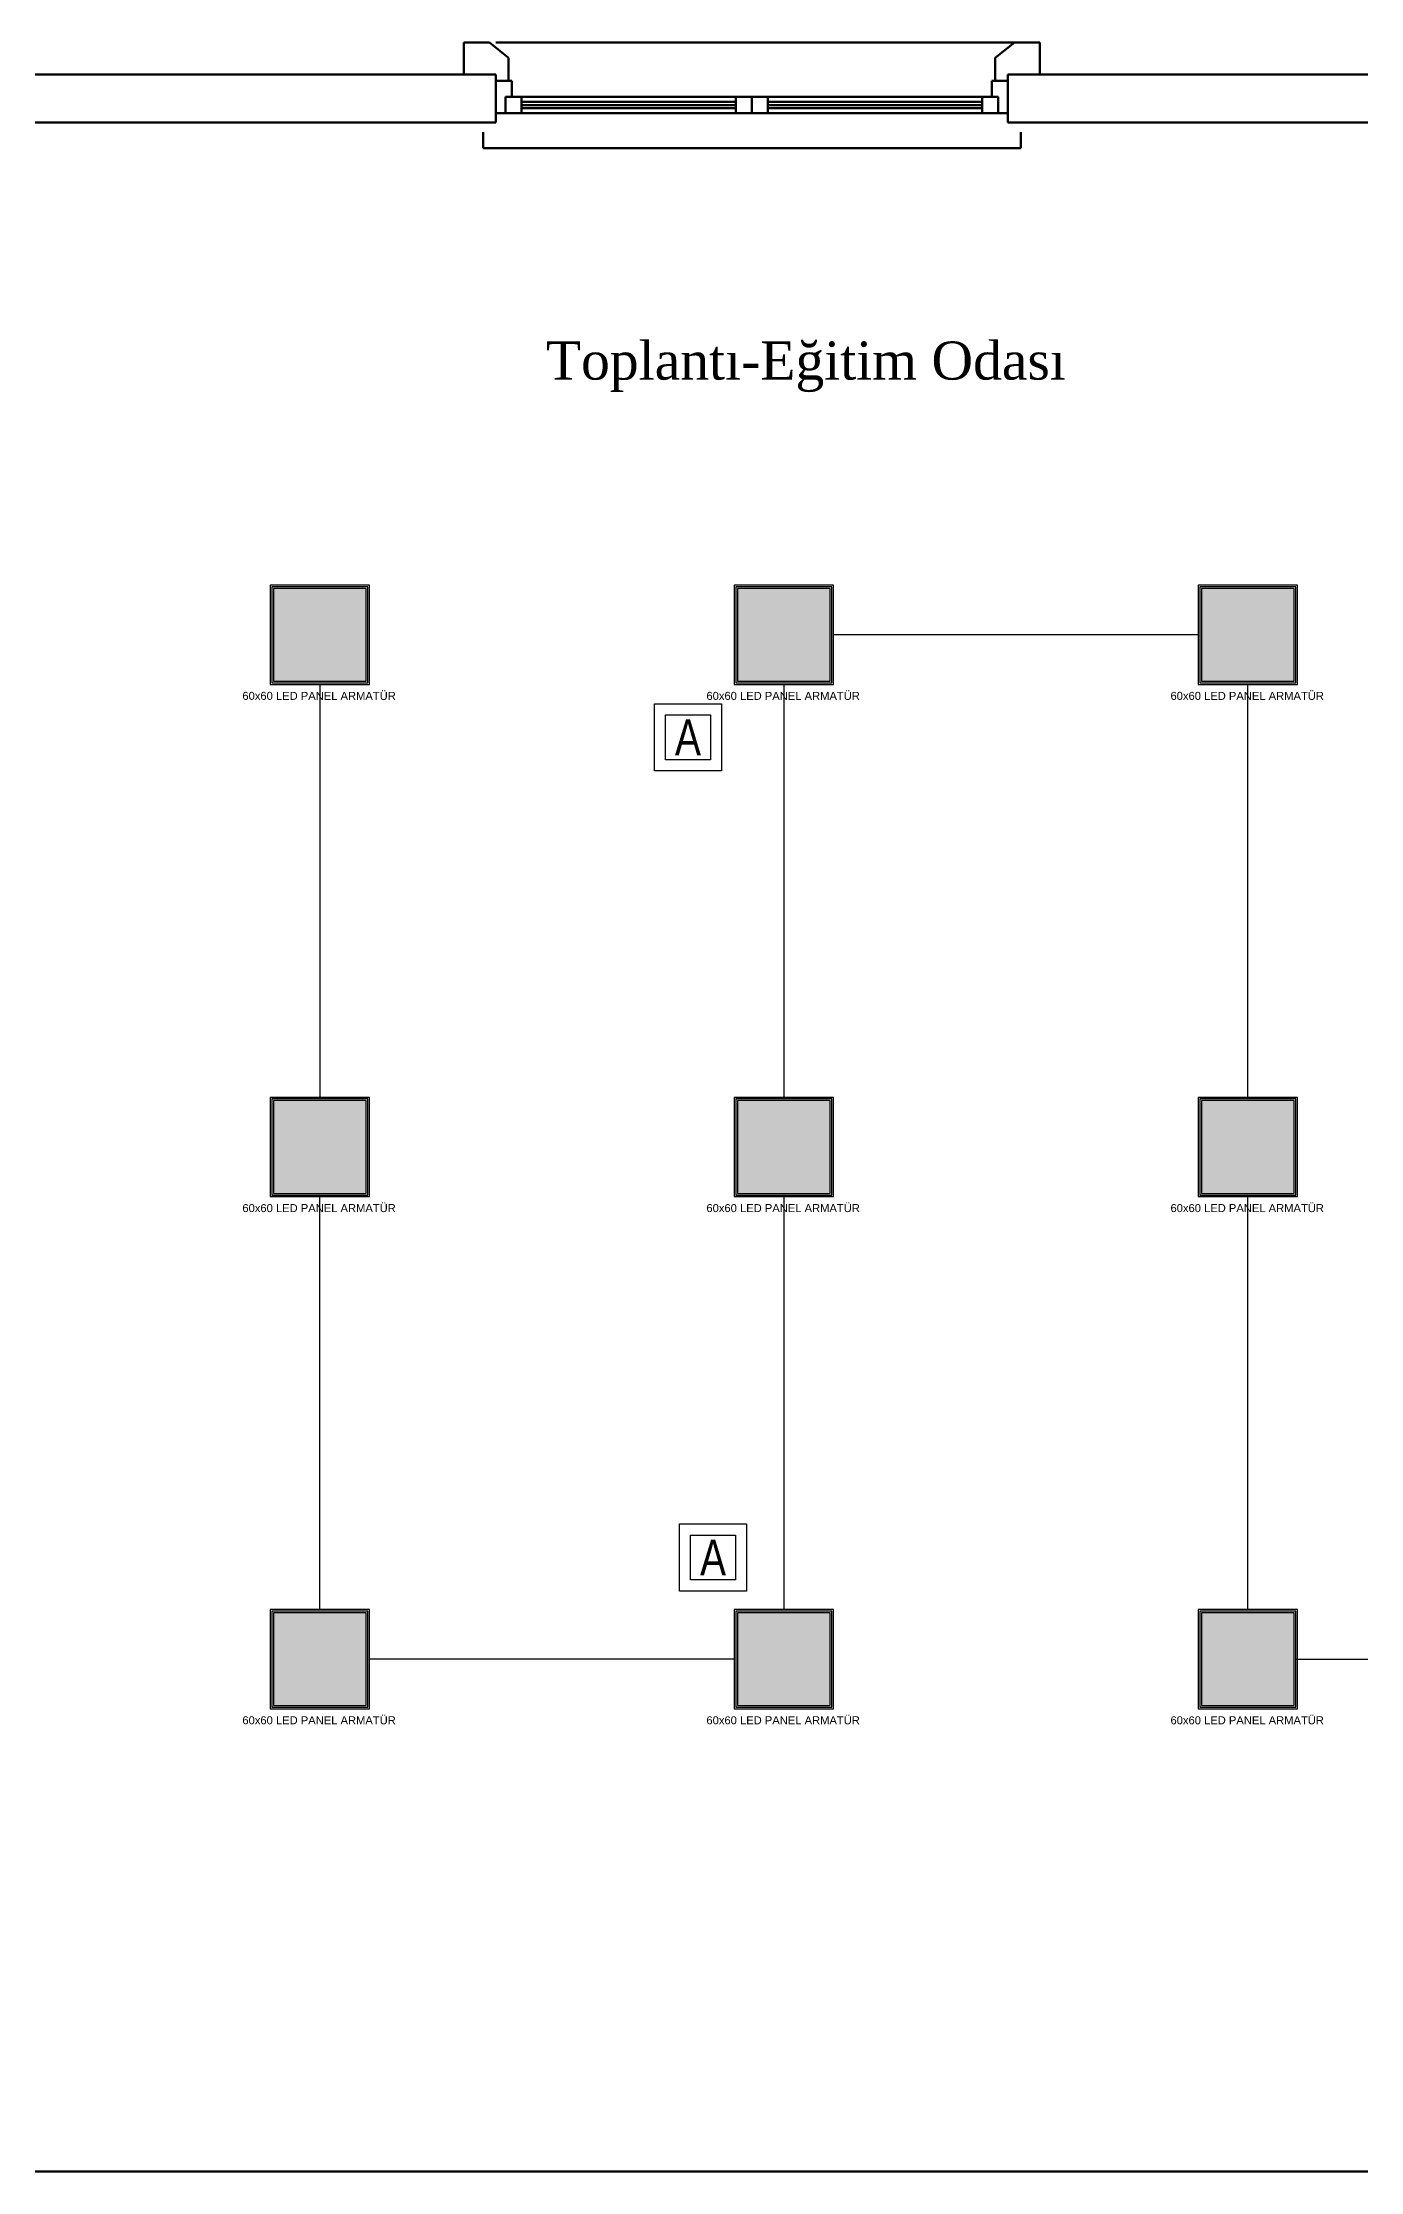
# Model space of a CAD drawing. Header units: millimetres. Extents: x 2046 to 14753, y 2361 to 29276.
# Drawn here: x 6715 to 7126, y 24981 to 25646 of the extents above; entities that cross this region are included whole.
import ezdxf
from ezdxf.enums import TextEntityAlignment as Align

# ---------------------------------------------------------------- set-up
doc = ezdxf.new("R2010")
doc.units = ezdxf.units.MM
doc.layers.add('A.O. DUVAR', color=7, linetype='Continuous', lineweight=50)
doc.layers.add('MYSEMBOL', color=3, linetype='Continuous', lineweight=25)
doc.layers.add('aydınlatma', color=3, linetype='Continuous')
doc.layers.add('MYYAZI', color=3, linetype='Continuous')
doc.styles.add('A.O. MALZEME', font='times.ttf', dxfattribs={"height": 10})
doc.styles.add('MY01', font='ARIALN.TTF', dxfattribs={"height": 10})
doc.styles.get("Standard").update_dxf_attribs({"font": 'arial.ttf'})

# ---------------------------------------------------------------- blocks, each defined once
blk = doc.blocks.new('KİT3050')
at = {"layer": 'MYSEMBOL', "color": 4}
blk.add_lwpolyline([(-10.5, 10.5), (10.5, 10.5), (10.5, -10.5), (-10.5, -10.5), (-10.5, 10.5)], dxfattribs=at)
blk.add_lwpolyline([(-7, 7), (7, 7), (7, -7), (-7, -7)], close=True, dxfattribs=at)
at = {"layer": 'MYYAZI', "color": 1, "style": 'MY01', "width": 0.95}
blk.add_text('A', height=11.2, dxfattribs=at).set_placement((0, 0, -98439.4), align=Align.MIDDLE_CENTER)

msp = doc.modelspace()

# ---------------------------------------------------------------- hatches: boundary and pattern name
at = {"layer": 'aydınlatma'}
h = msp.add_hatch(color=256, dxfattribs=at)
h.set_gradient(color1=(255, 255, 255))
h.paths.add_polyline_path([(6786.652, 25446.358), (6815.652, 25446.358), (6815.652, 25475.358), (6786.652, 25475.358)])
h = msp.add_hatch(color=256, dxfattribs=at)
h.set_gradient(color1=(255, 255, 255))
h.paths.add_polyline_path([(6931.652, 25446.358), (6960.652, 25446.358), (6960.652, 25475.358), (6931.652, 25475.358)])
h = msp.add_hatch(color=256, dxfattribs=at)
h.set_gradient(color1=(255, 255, 255))
h.paths.add_polyline_path([(7076.652, 25446.358), (7105.652, 25446.358), (7105.652, 25475.358), (7076.652, 25475.358)])
h = msp.add_hatch(color=256, dxfattribs=at)
h.set_gradient(color1=(255, 255, 255))
h.paths.add_polyline_path([(6786.652, 25286.358), (6815.652, 25286.358), (6815.652, 25315.358), (6786.652, 25315.358)])
h = msp.add_hatch(color=256, dxfattribs=at)
h.set_gradient(color1=(255, 255, 255))
h.paths.add_polyline_path([(6931.652, 25286.358), (6960.652, 25286.358), (6960.652, 25315.358), (6931.652, 25315.358)])
h = msp.add_hatch(color=256, dxfattribs=at)
h.set_gradient(color1=(255, 255, 255))
h.paths.add_polyline_path([(7076.652, 25286.358), (7105.652, 25286.358), (7105.652, 25315.358), (7076.652, 25315.358)])
h = msp.add_hatch(color=256, dxfattribs=at)
h.set_gradient(color1=(255, 255, 255))
h.paths.add_polyline_path([(6786.652, 25126.358), (6815.652, 25126.358), (6815.652, 25155.358), (6786.652, 25155.358)])
h = msp.add_hatch(color=256, dxfattribs=at)
h.set_gradient(color1=(255, 255, 255))
h.paths.add_polyline_path([(6931.652, 25126.358), (6960.652, 25126.358), (6960.652, 25155.358), (6931.652, 25155.358)])
h = msp.add_hatch(color=256, dxfattribs=at)
h.set_gradient(color1=(255, 255, 255))
h.paths.add_polyline_path([(7076.652, 25126.358), (7105.652, 25126.358), (7105.652, 25155.358), (7076.652, 25155.358)])

# ---------------------------------------------------------------- linework, layer by layer
at = {"layer": 'A.O. DUVAR', "ltscale": 100}
for p, q in [((6854.137, 25645.858), (6846.152, 25645.858)), ((6846.152, 25645.858), (6846.152, 25635.858)), ((6854.137, 25645.858), (6846.152, 25645.858)), ((6846.152, 25645.858), (6846.152, 25635.858)), ((6860.152, 25641.06), (6854.137, 25645.858)), ((6860.152, 25641.06), (6854.137, 25645.858)), ((7012.152, 25641.06), (7018.167, 25645.858)), ((7012.152, 25641.06), (7018.167, 25645.858)), ((7018.167, 25645.858), (7026.152, 25645.858)), ((7018.167, 25645.858), (7026.152, 25645.858)), ((7026.152, 25645.858), (7026.152, 25635.858)), ((7026.152, 25645.858), (7026.152, 25635.858)), ((6846.152, 25635.858), (6856.152, 25635.858)), ((6846.152, 25635.858), (6856.152, 25635.858)), ((6856.152, 25635.858), (6856.152, 25633.858)), ((6856.152, 25635.858), (6856.152, 25633.858)), ((6860.152, 25633.858), (6860.152, 25641.06)), ((6860.152, 25633.858), (6860.152, 25641.06)), ((7012.152, 25633.858), (7012.152, 25641.06)), ((7012.152, 25633.858), (7012.152, 25641.06)), ((7026.152, 25635.858), (7016.152, 25635.858)), ((7016.152, 25635.858), (7016.152, 25633.858)), ((7026.152, 25635.858), (7016.152, 25635.858)), ((7016.152, 25635.858), (7016.152, 25633.858)), ((6856.152, 25633.858), (6860.152, 25633.858)), ((6856.152, 25633.858), (6860.152, 25633.858)), ((7016.152, 25633.858), (7012.152, 25633.858)), ((7016.152, 25633.858), (7012.152, 25633.858))]:
    msp.add_line(p, q, dxfattribs=at)
at = {"layer": 'A.O. DUVAR'}
for p, q in [((6856.137, 25645.858), (7018.167, 25645.858)), ((6856.137, 25645.858), (7018.167, 25645.858)), ((6671.152, 25635.858), (6856.152, 25635.858)), ((6856.152, 25635.858), (6856.152, 25620.858)), ((7016.152, 25635.858), (7201.152, 25635.858)), ((7016.152, 25620.858), (7016.152, 25635.858)), ((6861.152, 25633.858), (6856.152, 25633.858)), ((6856.152, 25633.858), (6856.152, 25623.858)), ((6861.152, 25633.858), (6856.152, 25633.858)), ((6856.152, 25633.858), (6856.152, 25623.858)), ((6861.152, 25628.858), (6861.152, 25633.858)), ((6861.152, 25628.858), (6861.152, 25633.858)), ((7011.152, 25633.858), (7016.152, 25633.858)), ((7011.152, 25628.858), (7011.152, 25633.858)), ((7011.152, 25633.858), (7016.152, 25633.858)), ((7011.152, 25628.858), (7011.152, 25633.858)), ((7016.152, 25633.858), (7016.152, 25623.858)), ((7016.152, 25633.858), (7016.152, 25623.858)), ((6856.152, 25623.858), (6859.152, 25623.858)), ((6856.152, 25623.858), (6859.152, 25623.858)), ((6859.152, 25623.858), (6859.152, 25628.858)), ((6859.152, 25628.858), (6861.152, 25628.858)), ((6864.152, 25628.858), (6859.152, 25628.858)), ((6859.152, 25628.858), (6859.152, 25623.858)), ((6859.152, 25623.858), (6859.152, 25628.858)), ((6859.152, 25628.858), (6861.152, 25628.858)), ((6864.152, 25628.858), (6859.152, 25628.858)), ((6859.152, 25628.858), (6859.152, 25623.858)), ((6859.152, 25623.858), (6864.152, 25623.858)), ((6859.152, 25623.858), (6864.152, 25623.858)), ((6931.152, 25628.858), (6864.152, 25628.858)), ((6864.152, 25623.858), (6864.152, 25628.858)), ((6931.152, 25628.858), (6864.152, 25628.858)), ((6864.152, 25623.858), (6864.152, 25628.858)), ((6864.152, 25627.358), (6931.152, 25627.358)), ((6864.152, 25627.358), (6931.152, 25627.358)), ((6864.152, 25626.358), (6931.152, 25626.358)), ((6864.152, 25626.358), (6931.152, 25626.358)), ((6864.152, 25625.358), (6931.152, 25625.358)), ((6864.152, 25625.358), (6931.152, 25625.358)), ((6864.152, 25623.858), (6931.152, 25623.858)), ((6864.152, 25623.858), (6931.152, 25623.858)), ((6936.152, 25628.858), (6931.152, 25628.858)), ((6931.152, 25628.858), (6931.152, 25623.858)), ((6936.152, 25628.858), (6931.152, 25628.858)), ((6931.152, 25628.858), (6931.152, 25623.858)), ((6931.152, 25623.858), (6936.152, 25623.858)), ((6931.152, 25623.858), (6936.152, 25623.858)), ((6936.152, 25623.858), (6936.152, 25628.858)), ((6936.152, 25623.858), (6936.152, 25628.858)), ((6936.152, 25628.858), (6941.152, 25628.858)), ((6936.152, 25623.858), (6936.152, 25628.858)), ((6936.152, 25623.858), (6936.152, 25628.858)), ((6936.152, 25628.858), (6941.152, 25628.858)), ((6941.152, 25623.858), (6936.152, 25623.858)), ((6941.152, 25623.858), (6936.152, 25623.858)), ((6941.152, 25628.858), (6941.152, 25623.858)), ((6941.152, 25628.858), (7008.152, 25628.858)), ((6941.152, 25628.858), (6941.152, 25623.858)), ((6941.152, 25628.858), (7008.152, 25628.858)), ((7008.152, 25627.358), (6941.152, 25627.358)), ((7008.152, 25627.358), (6941.152, 25627.358)), ((7008.152, 25626.358), (6941.152, 25626.358)), ((7008.152, 25626.358), (6941.152, 25626.358)), ((7008.152, 25625.358), (6941.152, 25625.358)), ((7008.152, 25625.358), (6941.152, 25625.358)), ((7008.152, 25623.858), (6941.152, 25623.858)), ((7008.152, 25623.858), (6941.152, 25623.858)), ((7008.152, 25623.858), (7008.152, 25628.858)), ((7008.152, 25628.858), (7013.152, 25628.858)), ((7008.152, 25623.858), (7008.152, 25628.858)), ((7008.152, 25628.858), (7013.152, 25628.858)), ((7013.152, 25623.858), (7008.152, 25623.858)), ((7013.152, 25623.858), (7008.152, 25623.858)), ((7013.152, 25628.858), (7011.152, 25628.858)), ((7013.152, 25628.858), (7011.152, 25628.858)), ((7013.152, 25623.858), (7013.152, 25628.858)), ((7013.152, 25628.858), (7013.152, 25623.858)), ((7013.152, 25623.858), (7013.152, 25628.858)), ((7013.152, 25628.858), (7013.152, 25623.858)), ((7016.152, 25623.858), (7013.152, 25623.858)), ((7016.152, 25623.858), (7013.152, 25623.858)), ((6856.152, 25620.858), (6671.152, 25620.858)), ((6852.152, 25617.858), (6852.152, 25612.858)), ((6852.152, 25617.858), (6852.152, 25612.858)), ((7201.152, 25620.858), (7016.152, 25620.858)), ((7020.152, 25612.858), (7020.152, 25617.858)), ((7020.152, 25612.858), (7020.152, 25617.858)), ((6852.152, 25612.858), (7020.152, 25612.858)), ((6852.152, 25612.858), (7020.152, 25612.858)), ((6656.152, 24980.858), (7236.152, 24980.858))]:
    msp.add_line(p, q, dxfattribs=at)
at = {"layer": 'aydınlatma'}
for points in [[(6785.652, 25476.358), (6785.652, 25445.358), (6816.652, 25445.358), (6816.652, 25476.358)], [(6930.652, 25476.358), (6930.652, 25445.358), (6961.652, 25445.358), (6961.652, 25476.358)], [(7075.652, 25476.358), (7075.652, 25445.358), (7106.652, 25445.358), (7106.652, 25476.358)], [(6786.652, 25475.358), (6786.652, 25446.358), (6815.652, 25446.358), (6815.652, 25475.358)], [(6931.652, 25475.358), (6931.652, 25446.358), (6960.652, 25446.358), (6960.652, 25475.358)], [(7076.652, 25475.358), (7076.652, 25446.358), (7105.652, 25446.358), (7105.652, 25475.358)], [(6785.652, 25316.358), (6785.652, 25285.358), (6816.652, 25285.358), (6816.652, 25316.358)], [(6786.652, 25315.358), (6786.652, 25286.358), (6815.652, 25286.358), (6815.652, 25315.358)], [(6930.652, 25316.358), (6930.652, 25285.358), (6961.652, 25285.358), (6961.652, 25316.358)], [(6931.652, 25315.358), (6931.652, 25286.358), (6960.652, 25286.358), (6960.652, 25315.358)], [(7075.652, 25316.358), (7075.652, 25285.358), (7106.652, 25285.358), (7106.652, 25316.358)], [(7076.652, 25315.358), (7076.652, 25286.358), (7105.652, 25286.358), (7105.652, 25315.358)], [(6785.652, 25156.358), (6785.652, 25125.358), (6816.652, 25125.358), (6816.652, 25156.358)], [(6786.652, 25155.358), (6786.652, 25126.358), (6815.652, 25126.358), (6815.652, 25155.358)], [(6930.652, 25156.358), (6930.652, 25125.358), (6961.652, 25125.358), (6961.652, 25156.358)], [(6931.652, 25155.358), (6931.652, 25126.358), (6960.652, 25126.358), (6960.652, 25155.358)], [(7075.652, 25156.358), (7075.652, 25125.358), (7106.652, 25125.358), (7106.652, 25156.358)], [(7076.652, 25155.358), (7076.652, 25126.358), (7105.652, 25126.358), (7105.652, 25155.358)]]:
    msp.add_lwpolyline(points, close=True, dxfattribs=at)
for points in [[(6786.152, 25475.858), (6786.152, 25445.858), (6816.152, 25445.858), (6816.152, 25475.858), (6786.152, 25475.858)], [(6931.152, 25475.858), (6931.152, 25445.858), (6961.152, 25445.858), (6961.152, 25475.858), (6931.152, 25475.858)], [(7076.152, 25475.858), (7076.152, 25445.858), (7106.152, 25445.858), (7106.152, 25475.858), (7076.152, 25475.858)], [(7075.652, 25460.858), (6961.652, 25460.858)], [(6801.152, 25445.358), (6801.152, 25316.358)], [(6946.152, 25445.358), (6946.152, 25316.358)], [(7091.152, 25316.358), (7091.152, 25445.358)], [(6786.152, 25315.858), (6786.152, 25285.858), (6816.152, 25285.858), (6816.152, 25315.858), (6786.152, 25315.858)], [(6931.152, 25315.858), (6931.152, 25285.858), (6961.152, 25285.858), (6961.152, 25315.858), (6931.152, 25315.858)], [(7076.152, 25315.858), (7076.152, 25285.858), (7106.152, 25285.858), (7106.152, 25315.858), (7076.152, 25315.858)], [(6801.152, 25156.358), (6801.152, 25285.358)], [(6946.152, 25285.358), (6946.152, 25156.358)], [(7091.152, 25156.358), (7091.152, 25285.358)], [(6786.152, 25155.858), (6786.152, 25125.858), (6816.152, 25125.858), (6816.152, 25155.858), (6786.152, 25155.858)], [(6931.152, 25155.858), (6931.152, 25125.858), (6961.152, 25125.858), (6961.152, 25155.858), (6931.152, 25155.858)], [(7076.152, 25155.858), (7076.152, 25125.858), (7106.152, 25125.858), (7106.152, 25155.858), (7076.152, 25155.858)], [(6930.652, 25140.858), (6816.652, 25140.858)], [(7106.152, 25140.858), (7156.152, 25140.858), (7256.144, 25105.858), (7226.144, 25105.858)]]:
    msp.add_lwpolyline(points, dxfattribs=at)

# ---------------------------------------------------------------- block references
at = {"layer": 'MYSEMBOL'}
for p in [(6916.18, 25428.818), (6924.024, 25172.621)]:
    msp.add_blockref('KİT3050', p, dxfattribs=at)

# ---------------------------------------------------------------- texts
at = {"layer": 'A.O. DUVAR', "style": 'A.O. MALZEME'}
msp.add_text('Toplantı-Eğitim Odası', height=11.91743, dxfattribs=at).set_placement((6871.79, 25540.58))
at = {"layer": 'aydınlatma'}
for p in [(6776.96, 25440.532), (6921.96, 25440.532), (7066.96, 25440.532), (6776.96, 25280.532), (6921.96, 25280.532), (7066.96, 25280.532), (6776.96, 25120.532), (6921.96, 25120.532), (7066.96, 25120.532)]:
    msp.add_text('60x60 LED PANEL ARMATÜR', height=2.5, dxfattribs=at).set_placement(p)

doc.saveas('drawing.dxf')
